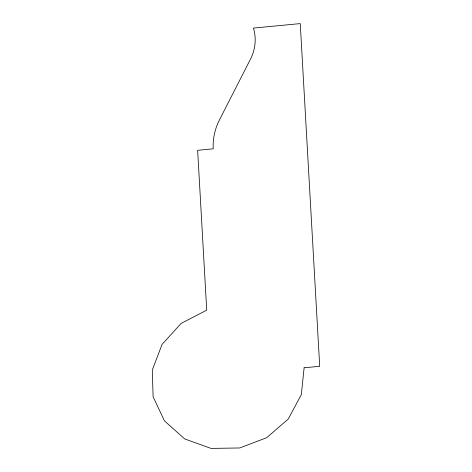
<?xml version="1.0" encoding="UTF-8"?>
<svg xmlns="http://www.w3.org/2000/svg" width="472" height="472" viewBox="0 0 472 472"><rect width="100%" height="100%" fill="white"/><g stroke="black" fill="none" stroke-linecap="round" stroke-linejoin="round"><path stroke-width="0.71" d="M304.11 367.782L301.342 394.586L288.256 419.036L266.686 437.709L239.664 447.975L210.984 448.4L184.682 438.919L164.445 420.859L153.117 396.763L152.291 370.018L162.079 344.377L181.112 323.444L206.718 310.157L197.644 150.308L213.244 148.816A62.971 57.92 -18.2 0 1 219.498 119.829L250.437 59.248A47.229 43.442 -18.2 0 0 253.452 28.084L300.257 23.6L319.709 366.29L304.11 367.782"/></g></svg>
